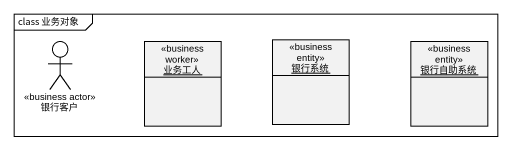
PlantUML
@startuml
mainframe class 业务对象
allowmixing
hide circle
hide empty members
actor 银行客户 <<business actor>>
object 业务工人 <<business worker>>
object 银行系统 <<business entity>>
object 银行自助系统 <<business entity>>
@enduml
